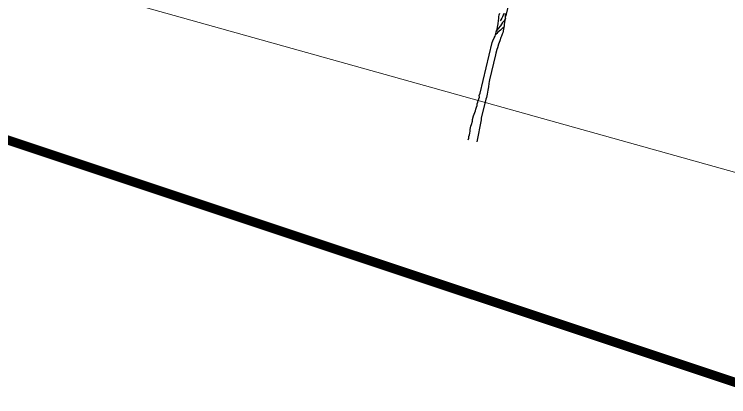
# Model space of a CAD drawing. Header units: inches. Extents: x 350994 to 353538, y 1581369 to 1583842.
# Drawn here: x 351576.79 to 351584.56, y 1583287.23 to 1583291.39 of the extents above; entities that cross this region are included whole.
import ezdxf

# ---------------------------------------------------------------- set-up
doc = ezdxf.new("R2010")
doc.units = ezdxf.units.IN
doc.header["$MEASUREMENT"] = 0
doc.linetypes.add('1', pattern=[0])
for name, color, linetype in [('EP TF', 5, 'Continuous'), ("ROAD'S", 1, '1'), ('TREE', 81, '1')]:
    doc.layers.add(name, color=color, linetype=linetype)
doc.styles.get("Standard").update_dxf_attribs({"font": 'arial.ttf'})
doc.linetypes.add('SILT_FENCE', pattern='A,0.5,-0.2,["EP",Standard,S=0.1,R=0,X=-0.1,Y=-0.05],-0.2', length=0.9)

# ---------------------------------------------------------------- blocks, each defined once
blk = doc.blocks.new('TREE_4')
at = {"color": 94}
for points in [[(-3, -32), (0, 0), (-3, 32), (0, 64), (0, 101), (-3, 136), (-9, 168), (-11, 202), (-11, 237), (-8, 269), (-8, 338), (-11, 370), (-11, 442), (-8, 474), (3, 544), (6, 578), (9, 616), (9, 651), (6, 685), (6, 720), (9, 752), (15, 784), (15, 821), (1, 850), (9, 896), (10, 1901), (13, 1935), (25, 1999), (33, 2037), (33, 2143), (39, 2178), (39, 2216), (36, 2248), (34, 2282), (28, 2346), (25, 2381), (19, 2415), (13, 2453), (22, 2488)], [(123, 2508), (129, 2476), (146, 2406), (149, 2372), (149, 2334), (152, 2302), (155, 2268), (161, 2204), (161, 2135), (158, 2103), (155, 2065), (149, 2034), (143, 1970), (140, 1932), (134, 1898), (129, 1828), (126, 1791), (126, 1718), (128, 1687), (128, 1188), (131, 1156), (131, 1119), (137, 1055), (143, 1020), (145, 986), (145, 911), (148, 879), (148, 844), (145, 809), (145, 434), (148, 402), (168, -31)], [(127, 2806), (126, 2733), (129, 2701), (141, 2638), (141, 2499), (144, 2467), (144, 2461)], [(94, 2499), (91, 2464), (83, 2433), (77, 2401), (68, 2369), (60, 2343)], [(146, 2421), (143, 2386), (129, 2354), (112, 2323), (100, 2288), (88, 2256), (59, 2193), (45, 2164), (30, 2132), (25, 2123)], [(149, 2239), (129, 2204), (109, 2172), (85, 2149), (71, 2120), (54, 2091), (42, 2071)]]:
    blk.add_lwpolyline(points, dxfattribs=at)

msp = doc.modelspace()

# ---------------------------------------------------------------- linework, layer by layer
at = {"layer": 'EP TF', "color": 252, "linetype": 'SILT_FENCE', "lineweight": 5, "ltscale": 6, "elevation": 97.3019}
msp.add_lwpolyline([(351410.7009, 1583348.8448), (351433.1559, 1583340.8279), (351460.5841, 1583331.2238), (351487.8668, 1583321.8027), (351514.8197, 1583312.7469), (351543.3316, 1583302.9045), (351570.3744, 1583293.6637), (351592.8654, 1583287.361)], dxfattribs=at)
at = {"layer": "ROAD'S", "lineweight": 5, "const_width": 0.1}
msp.add_lwpolyline([(351411.9352, 1583346.8679), (351414.5217, 1583345.6808), (351483.0798, 1583321.341), (351517.0891, 1583309.8937), (351589.2178, 1583285.857), (351593.8246, 1583286.3686), (351610.4963, 1583337.0698), (351608.7189, 1583338.5607), (351606.6029, 1583339.3097), (351528.0004, 1583365.7394), (351449.9877, 1583391.929), (351428.6894, 1583399.389), (351425.4329, 1583399.1964), (351423.5707, 1583399.1783), (351410.2327, 1583349.2502)], close=True, dxfattribs=at)

# ---------------------------------------------------------------- block references
at = {"layer": 'TREE', "lineweight": 5, "xscale": 0.0005632341247466223, "yscale": 0.0005632341530485974, "zscale": 0.0005632341444477617, "rotation": 346.4411541233163}
msp.add_blockref('TREE_4', (351581.7283, 1583290.0431), dxfattribs=at)

doc.saveas('drawing.dxf')
